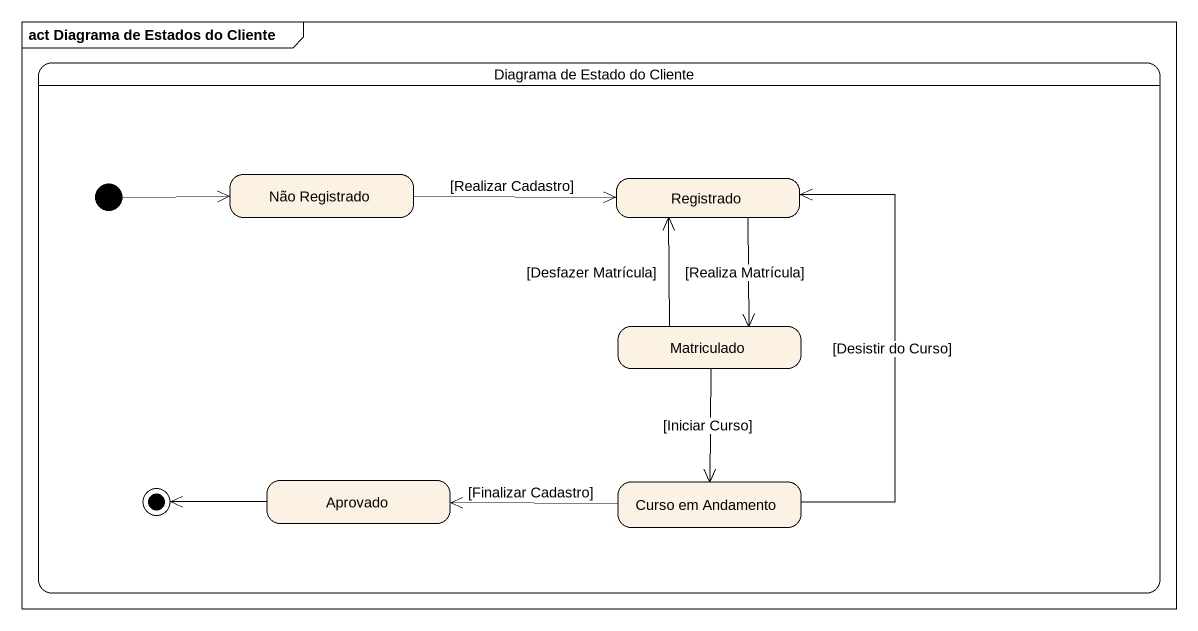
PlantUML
@startuml
mainframe act Diagrama de Estados do Cliente
hide empty description
state "Diagrama de Estado do Cliente" as Diagrama_de_Estado_do {
  state "Não Registrado" as Não_Registrado
  state Registrado
  state Matriculado
  state Aprovado
  state "Curso em Andamento" as Curso_em_Andamento
  [*] -right-> Não_Registrado
  Aprovado -left-> [*]
}
Não_Registrado -right-> Registrado : [Realizar Cadastro]
Registrado --> Matriculado : [Realiza Matrícula]
Matriculado -up-> Registrado : [Desfazer Matrícula]
Matriculado --> Curso_em_Andamento : [Iniciar Curso]
Curso_em_Andamento -up-> Registrado : [Desistir do Curso]
Curso_em_Andamento -left-> Aprovado : [Finalizar Cadastro]
@enduml
